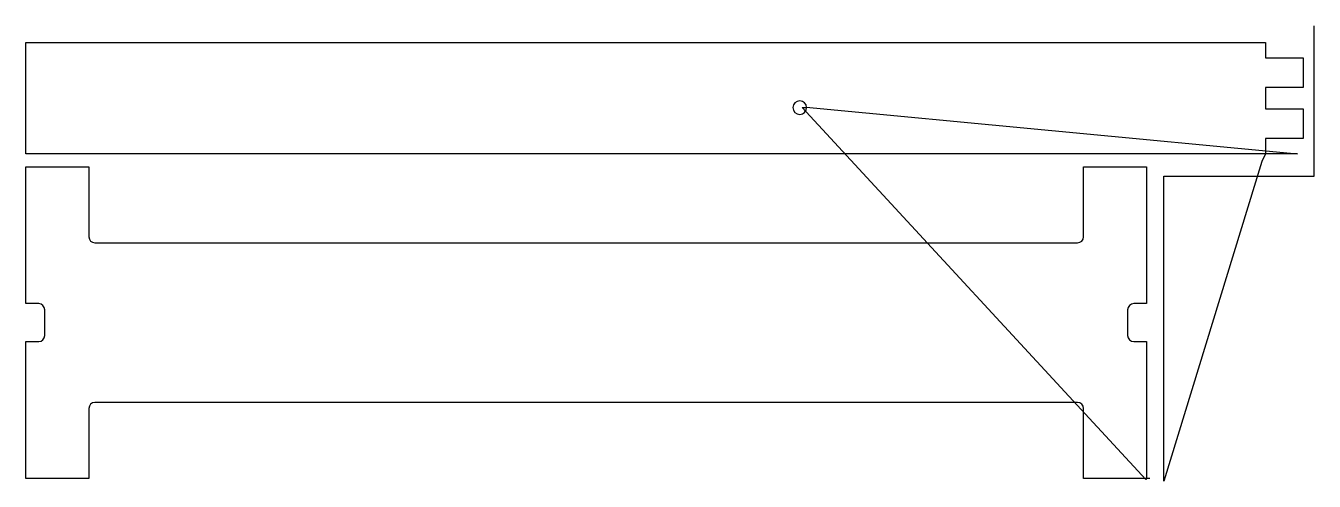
# Model space of a CAD drawing. Header units: metres. Extents: x 19 to 8507, y 0 to 3000.
import ezdxf

# ---------------------------------------------------------------- set-up
doc = ezdxf.new("R2010")
doc.units = ezdxf.units.M

msp = doc.modelspace()

# ---------------------------------------------------------------- linework, layer by layer
at = {"layer": 'TOOL_0'}
for p, q in [((8507.078, 2999), (8507.078, 3000)), ((8507.078, 2010.379), (8507.078, 2999)), ((20, 2157.492), (20, 2888.992)), ((20, 2888.992), (8185, 2888.992)), ((8185, 2888.992), (8185, 2788.242)), ((8185, 2788.242), (8435, 2788.242)), ((8435, 2788.242), (8435, 2593.242)), ((8435, 2593.242), (8185, 2593.242)), ((8185, 2593.242), (8185, 2453.242)), ((5163, 2460.742), (5159.464, 2464.278)), ((5159.464, 2464.278), (8396.525, 2157.492)), ((7397.482, 11.715), (5133, 2460.742)), ((5133, 2460.742), (5163, 2460.742)), ((8185, 2453.242), (8435, 2453.242)), ((8435, 2453.242), (8435, 2258.242)), ((8435, 2258.242), (8185, 2258.242)), ((8185, 2258.242), (8185, 2157.492)), ((8185, 2157.492), (20, 2157.492)), ((8185, 2157.492), (8162.737, 2106.735)), ((8396.525, 2157.492), (8185, 2157.492)), ((18.999, 1169.75), (18.999, 2070.5)), ((18.999, 2070.5), (434.749, 2070.5)), ((434.749, 2070.5), (434.749, 1609.75)), ((6987.249, 1609.75), (6987.249, 2070.5)), ((6987.249, 2070.5), (7402.999, 2070.5)), ((7402.999, 2070.5), (7402.999, 1169.75)), ((8162.737, 2106.735), (7516.628, 0)), ((7516.628, 1), (7516.628, 2010.379)), ((7516.628, 2010.379), (8507.078, 2010.379)), ((473.927, 1570.5), (6947.999, 1570.5)), ((103.999, 1169.75), (18.999, 1169.75)), ((143.999, 959.75), (143.999, 1129.75)), ((7277.999, 1129.75), (7277.999, 959.75)), ((7402.999, 1169.75), (7317.999, 1169.75)), ((18.999, 19), (18.999, 919.75)), ((18.999, 919.75), (103.999, 919.75)), ((7317.999, 919.75), (7402.999, 919.75)), ((7402.999, 919.75), (7402.999, 19)), ((6948, 519), (473.928, 519)), ((434.749, 479.75), (434.749, 19)), ((6987.25, 19), (6987.25, 479.75)), ((434.749, 19), (18.999, 19)), ((7403, 19), (6987.25, 19)), ((7402.999, 19), (7397.482, 11.715)), ((7423.732, 19), (7403, 19)), ((7516.628, 0), (7516.628, 1)), ((7516.628, 1), (7516.628, 0)), ((7516.628, 0), (7516.628, 1))]:
    msp.add_line(p, q, dxfattribs=at)
for centre, radius, start, end in [((5118, 2460.742), 45, 0, 180), ((5118, 2460.742), 45, 180, 0), ((473.999, 1609.75), 39.25, 180, 269.894897), ((6947.999, 1609.75), 39.25, 270, 0), ((103.999, 1129.75), 40, 0, 90), ((7317.999, 1129.75), 40, 90, 180), ((103.999, 959.75), 40, 270, 0), ((7317.999, 959.75), 40, 180, 270), ((473.999, 479.75), 39.25, 90.1036432, 180), ((6948, 479.75), 39.25, 0, 90)]:
    msp.add_arc(centre, radius, start, end, dxfattribs=at)

doc.saveas('drawing.dxf')
